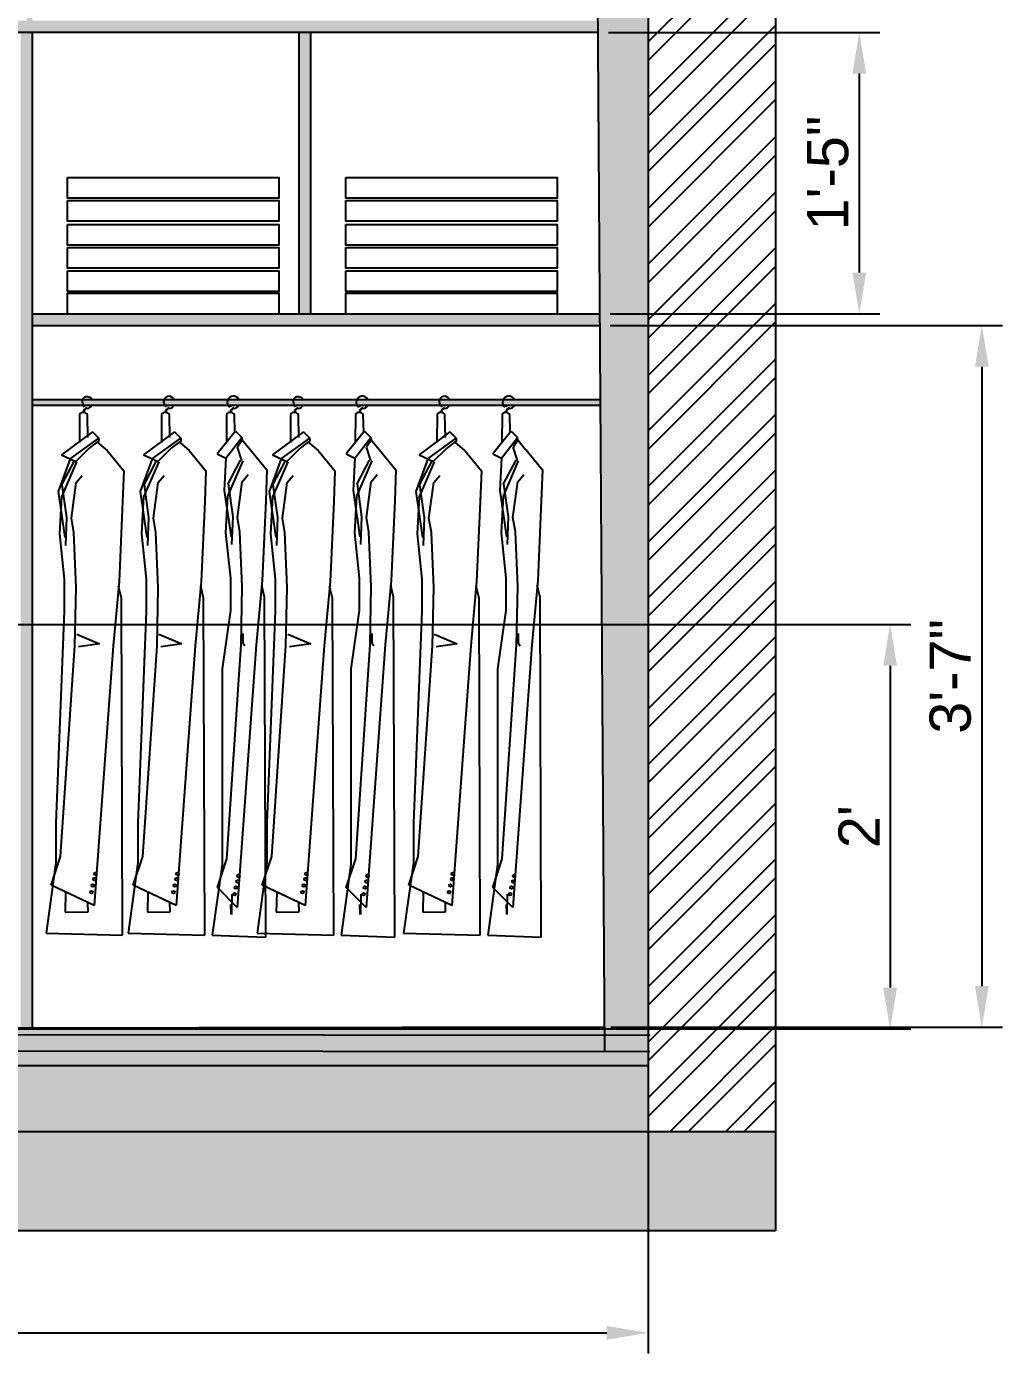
# Model space of a CAD drawing. Header units: feet. Extents: x 600 to 2744, y 411 to 1435.
# Drawn here: x 1095.7 to 1154.8, y 463.8 to 544.2 of the extents above; entities that cross this region are included whole.
import ezdxf

# ---------------------------------------------------------------- set-up
doc = ezdxf.new("R2010")
doc.units = ezdxf.units.FT
doc.styles.get("Standard").update_dxf_attribs({"font": 'arial.ttf'})
doc.dimstyles.new('ISO-25', dxfattribs={"dimtxt": 2.5, "dimasz": 2.5, "dimexe": 1.25, "dimexo": 0.625, "dimtad": 1, "dimdec": 0, "dimlunit": 4, "dimtxsty": 'Standard', "dimcen": 2.5, "dimadec": 0, "dimazin": 0, "dimtfac": 1, "dimtdec": 0, "dimtmove": 0, "dimatfit": 3, "dimfxl": 1, "dimarcsym": 0})

# ---------------------------------------------------------------- blocks, each defined once
blk = doc.blocks.new('*D92')
at = {"color": 0, "lineweight": -2, "transparency": 16777216}
for p, q in [((1045.987084160055, 480.5733380815329), (1045.987084160055, 463.7645689456185)), ((1133.375216626978, 480.5733380815328), (1133.375216626978, 463.7645689456185)), ((1048.487084160055, 465.0145689456185), (1130.875216626978, 465.0145689456185))]:
    blk.add_line(p, q, dxfattribs=at)
at = {"color": 0, "transparency": 16777216}
for points in [[(1048.487084160055, 465.4312356122852), (1048.487084160055, 464.5979022789518), (1045.987084160055, 465.0145689456185)], [(1130.875216626978, 465.4312356122852), (1130.875216626978, 464.5979022789518), (1133.375216626978, 465.0145689456185)]]:
    blk.add_solid(points, dxfattribs=at)
at = {"layer": 'Defpoints', "color": 0, "transparency": 16777216}
for p in [(1045.987084160055, 481.1983380815329), (1133.375216626978, 481.1983380815328), (1133.375216626978, 465.0145689456185)]:
    blk.add_point(p, dxfattribs=at)
at = {"color": 0, "transparency": 16777216, "insert": (1089.681150393516, 466.8895689456185), "char_height": 2.5, "attachment_point": 5}
blk.add_mtext("7'", dxfattribs=at)
blk = doc.blocks.new('*D93')
at = {"color": 0, "lineweight": -2, "transparency": 16777216}
for p, q in [((1063.665495180535, 507.937511051469), (1149.290506377236, 507.937511051469)), ((1148.040506377236, 505.437511051469), (1148.040506377236, 485.9304159995032)), ((1063.665495180535, 483.4304159995032), (1149.290506377236, 483.4304159995032))]:
    blk.add_line(p, q, dxfattribs=at)
at = {"color": 0, "transparency": 16777216}
for points in [[(1147.623839710569, 505.437511051469), (1148.457173043903, 505.437511051469), (1148.040506377236, 507.937511051469)], [(1147.623839710569, 485.9304159995032), (1148.457173043903, 485.9304159995032), (1148.040506377236, 483.4304159995032)]]:
    blk.add_solid(points, dxfattribs=at)
at = {"layer": 'Defpoints', "color": 0, "transparency": 16777216}
for p in [(1063.040495180535, 507.937511051469), (1063.040495180535, 483.4304159995032), (1148.040506377236, 483.4304159995032)]:
    blk.add_point(p, dxfattribs=at)
at = {"color": 0, "transparency": 16777216, "insert": (1146.160390415435, 495.6839635254857), "char_height": 2.5, "attachment_point": 5, "rotation": 90}
blk.add_mtext("2'", dxfattribs=at)
blk = doc.blocks.new('*D94')
at = {"color": 0, "lineweight": -2, "transparency": 16777216}
for p, q in [((1131.085239627077, 526.0514113519205), (1154.848014978766, 526.0514113519205)), ((1153.598014978766, 523.5514113519205), (1153.598014978767, 486.0258155117709)), ((1131.116857672719, 483.5258155117709), (1154.848014978767, 483.5258155117709))]:
    blk.add_line(p, q, dxfattribs=at)
at = {"color": 0, "transparency": 16777216}
for points in [[(1153.1813483121, 523.5514113519205), (1154.014681645433, 523.5514113519205), (1153.598014978766, 526.0514113519205)], [(1153.1813483121, 486.0258155117709), (1154.014681645433, 486.0258155117709), (1153.598014978767, 483.5258155117709)]]:
    blk.add_solid(points, dxfattribs=at)
at = {"layer": 'Defpoints', "color": 0, "transparency": 16777216}
for p in [(1130.460239627077, 526.0514113519205), (1130.491857672719, 483.5258155117709), (1153.598014978767, 483.5258155117709)]:
    blk.add_point(p, dxfattribs=at)
at = {"color": 0, "transparency": 16777216, "insert": (1151.695729849162, 504.7886134318452), "char_height": 2.5, "attachment_point": 5, "rotation": 90}
blk.add_mtext('3\'-7"', dxfattribs=at)
blk = doc.blocks.new('*D95')
at = {"color": 0, "lineweight": -2, "transparency": 16777216}
for p, q in [((1130.968988597833, 543.8100836664684), (1147.423254283422, 543.8100836664684)), ((1146.173254283422, 541.3100836664684), (1146.173254283422, 529.2617603829254)), ((1131.080589571909, 526.7617603829254), (1147.423254283422, 526.7617603829254))]:
    blk.add_line(p, q, dxfattribs=at)
at = {"color": 0, "transparency": 16777216}
for points in [[(1145.756587616756, 541.3100836664684), (1146.589920950089, 541.3100836664684), (1146.173254283422, 543.8100836664684)], [(1145.756587616756, 529.2617603829254), (1146.589920950089, 529.2617603829254), (1146.173254283422, 526.7617603829254)]]:
    blk.add_solid(points, dxfattribs=at)
at = {"layer": 'Defpoints', "color": 0, "transparency": 16777216}
for p in [(1130.343988597833, 543.8100836664684), (1130.455589571909, 526.7617603829254), (1146.173254283422, 526.7617603829254)]:
    blk.add_point(p, dxfattribs=at)
at = {"color": 0, "transparency": 16777216, "insert": (1144.271821814118, 535.2859220246964), "char_height": 2.5, "attachment_point": 5, "rotation": 90}
blk.add_mtext('1\'-5"', dxfattribs=at)

msp = doc.modelspace()

# ---------------------------------------------------------------- hatches: boundary and pattern name
h = msp.add_hatch()
h.set_pattern_fill('AR-CONC', color=256, scale=0.04)
h.set_pattern_definition([(49.99999999999999, (-680.6800883072337, 25.70310113751839), (7.28738675984016, -0.6375634215561234), [0.762, -8.382000000000001]), (355, (-680.6800883072337, 25.70310113751839), (-1.409736856998774, 7.642273809561406), [0.6096, -6.7056233668]), (100.4514447, (-680.0728080272338, 25.64997099751838), (5.877649883614131, 7.004710076487804), [0.6476003519999999, -7.123609783999998]), (46.18420000000001, (-680.6800883072337, 27.73510113751843), (10.8431616356852, -1.681693117309086), [1.143, -12.573]), (96.63555760999994, (-679.7764923072336, 27.5949611375184), (9.49616536206012, 9.897044983908861), [0.9714009256, -10.6854243264]), (351.1841511700001, (-680.6800883072337, 27.73510113751843), (9.496165362599081, 9.897044983421306), [0.9143986828, -10.0583892768]), (21, (-679.6640883072337, 27.22710113751839), (6.064575650765299, -4.090607927483505), [0.762, -8.382000000000001]), (326.0000000000001, (-679.6640883072337, 27.22710113751839), (2.472081133905883, 7.367518644892771), [0.6096, -6.7056]), (71.45144499999999, (-679.1587070032338, 26.88621714151839), (8.536656771148646, 3.27691075543621), [0.6476003520000001, -7.123597503999999]), (37.50000000000001, (-680.6800883072337, 25.70310113751839), (0.1235441300236727, 3.382201554926124), [0, -6.62432, 0, -6.807200000000001, 0, -6.731000000000001]), (7.499999999999999, (-680.6800883072337, 25.70310113751839), (2.67278650041223, 4.00722299272478), [0, -3.88112, 0, -6.47192, 0, -2.5654]), (327.5, (-682.9457683072337, 25.70310113751839), (5.423623806674856, -0.2291497597069377), [0, -2.54, 0, -7.9248, 0, -10.5156]), (317.5, (-683.9617683072338, 25.70310113751839), (5.925167255440722, 1.017059641333321), [0, -3.302, 0, -5.26288, 0, -7.4676])])
h.paths.add_polyline_path([(1141.101610386511, 603.1983380815328), (999.2737605768903, 603.1983380815328), (999.2737605768903, 597.1983380815328), (1141.101610386511, 597.1983380815328)])
h.paths.add_polyline_path([(1141.10161038651, 477.1983380815328), (999.2511720179377, 477.1983380815328), (999.2511720179377, 471.1983380815327), (1141.10161038651, 471.1983380815328)])
at = {"true_color": 0x000000}
h = msp.add_hatch(dxfattribs=at)
h.set_pattern_fill('ANSI32', color=18, scale=0.25)
h.set_pattern_definition([(45, (-680.6800883072337, 25.70310113751839), (-1.683798022700467, 1.683798022700467), []), (45, (-679.5575558072337, 25.70310113751839), (-1.683798022700467, 1.683798022700467), [])])
h.paths.add_polyline_path([(1003.138998442279, 597.1983380815328), (999.2737605768903, 597.1983380815328), (999.2737605768903, 580.1983380815328), (1003.147167958685, 580.1983380815328)])
h.paths.add_polyline_path([(1003.130926311648, 496.2103909599443), (999.2511720179377, 496.2103909599443), (999.2511720179377, 477.1983380815328), (1003.130926311647, 477.1983380815328)])
h.paths.add_polyline_path([(1141.101610386511, 597.1983380815328), (1133.375216626978, 597.1983380815328), (1133.375216626978, 477.1983380815328), (1141.10161038651, 477.1983380815328)])
at = {"true_color": 0x3e8e5f}
h = msp.add_hatch(color=117, dxfattribs=at)
h.dxf.hatch_style = 1
h.paths.add_polyline_path([(1133.375216626978, 564.2012741987193), (1130.21053936595, 564.1959778388721), (1130.741799119495, 483.0399834497863), (1133.375216626978, 483.0374193814981)])
h.paths.add_polyline_path([(1130.741799119495, 483.0399834497863), (1045.987084160055, 483.1225062082486), (1045.987084160055, 482.1225057342363), (1130.748345319755, 482.0399766019634)])
h.paths.add_polyline_path([(1133.375216626978, 482.0374189074858), (1045.987084160055, 482.1225057342363), (1045.987084160055, 481.1983380815329), (1133.375216626978, 481.1983380815328)])
h.paths.add_polyline_path([(1133.375216626978, 483.0374193814981), (1130.741799119495, 483.0399834497863), (1130.748345319755, 482.0399766019634), (1133.375216626978, 482.0374189074858)])
at = {"true_color": 0x884a2d}
h = msp.add_hatch(color=27, dxfattribs=at)
h.dxf.hatch_style = 1
h.paths.add_polyline_path([(1063.040495180534, 564.0835629871788), (1062.685320664515, 564.0829685720488), (1062.685320664515, 544.52043269799), (1063.040495180534, 544.52043269799)])
h.paths.add_polyline_path([(1130.33933854266, 544.5204326979901), (1045.987084160055, 544.52043269799), (1045.987084160055, 543.8100836664681), (1130.343988597832, 543.8100836664681)])
h.paths.add_polyline_path([(1096.071725137262, 564.1388435942092), (1095.716550621243, 564.1382491790794), (1095.716550621243, 544.5204326979901), (1096.071725137262, 544.5204326979901)])
h.paths.add_polyline_path([(1096.071725137262, 543.8100836664681), (1095.361376113493, 543.8100836664681), (1095.361376113493, 483.4859911923928), (1096.071725137262, 483.4867908354473)])
h.paths.add_polyline_path([(1130.738618787303, 483.5258155117706), (1045.987084160055, 483.430410332405), (1045.987084160055, 483.1225062082486), (1130.741799119495, 483.0399834497863)])
h = msp.add_hatch(color=27, dxfattribs=at)
h.dxf.hatch_style = 1
h.paths.add_polyline_path([(1045.987084160055, 511.489202738678), (1045.987084160055, 510.6012664496633), (1062.685320664515, 510.6012664496633), (1062.685320664515, 511.489202738678)])
h.paths.add_polyline_path([(1112.232165603742, 526.7617603829252), (1112.942514635781, 526.7617603829252), (1112.942514635781, 543.8100836664681), (1112.232165603742, 543.8100836664681)])
h = msp.add_hatch(color=27, dxfattribs=at)
h.dxf.hatch_style = 1
h.paths.add_polyline_path([(1130.455589571909, 526.7617603829252), (1096.071725137262, 526.7617603829252), (1096.071725137262, 526.0514113519201), (1130.460239627077, 526.0514113519203)])
at = {"true_color": 0x939598}
h = msp.add_hatch(color=252, dxfattribs=at)
h.dxf.hatch_style = 1
h.paths.add_polyline_path([(1065.171481280442, 507.9375110514687), (1065.171481280442, 504.3857658943756), (1094.295913561644, 504.3857658943756), (1094.295913561644, 507.9375110514687)])
edge = h.paths.add_edge_path(flags=16)
edge.add_arc((1079.378461904679, 506.1616384729223), 0.3551745156885318, 0, 360)
edge = h.paths.add_edge_path(flags=16)
edge.add_arc((1077.247414808563, 506.1616384729223), 0.3551745156885318, 0, 360)
edge = h.paths.add_edge_path(flags=16)
edge.add_arc((1081.509509000796, 506.1616384729223), 0.3551745156885318, 0, 360)
edge = h.paths.add_edge_path(flags=16)
edge.add_arc((1075.116367712447, 506.1616384729223), 0.3551745156885318, 0, 360)
edge = h.paths.add_edge_path(flags=16)
edge.add_arc((1083.640556096912, 506.1616384729223), 0.3551745156885318, 0, 360)
edge = h.paths.add_edge_path(flags=16)
edge.add_arc((1072.9853206246, 506.1616384729223), 0.3551745156885318, 0, 360)
edge = h.paths.add_edge_path(flags=16)
edge.add_arc((1085.77160318476, 506.1616384729223), 0.3551745156885318, 0, 360)
edge = h.paths.add_edge_path(flags=16)
edge.add_arc((1070.854273528483, 506.1616384729223), 0.3551745156885318, 0, 360)
edge = h.paths.add_edge_path(flags=16)
edge.add_arc((1087.902650280876, 506.1616384729223), 0.3551745156885318, 0, 360)
edge = h.paths.add_edge_path(flags=16)
edge.add_arc((1069.078400948386, 506.1616384729223), 0.3551745156885318, 0, 360)
edge = h.paths.add_edge_path(flags=16)
edge.add_arc((1090.033697376992, 506.1616384729223), 0.3551745156885318, 0, 360)
edge = h.paths.add_edge_path(flags=16)
edge.add_arc((1067.302528368289, 506.1616384729223), 0.3551745156885318, 0, 360)
edge = h.paths.add_edge_path(flags=16)
edge.add_arc((1092.164744473109, 506.1616384729223), 0.3551745156885318, 0, 360)
edge = h.paths.add_edge_path()
edge.add_arc((1099.369851632942, 521.4404327619454), 0.2874189436621772, 151.7286091040659, 229.6487523411405)
edge.add_line((1099.183756006036, 521.2213938000629), (1104.104997886267, 521.2213937999572))
edge.add_arc((1104.342294848944, 521.4404327619454), 0.3229363952308322, 155.0671800209335, 222.7088178720483, ccw=False)
edge.add_line((1104.049455257323, 521.5765683155097), (1099.116717754903, 521.5765683155855))
edge = h.paths.add_edge_path()
edge.add_arc((1099.369851632942, 521.4404327619454), 0.2874189436620779, 151.728609104066, 229.6487523411405, ccw=False)
edge.add_line((1099.116717754903, 521.5765683155855), (1096.071725137262, 521.5765683156322))
edge.add_line((1096.071725137262, 521.5765683156322), (1096.071725137262, 521.2213938001297))
edge.add_line((1096.071725137262, 521.2213938001297), (1099.183756006036, 521.2213938000629))
edge = h.paths.add_edge_path()
edge.add_arc((1108.247485064317, 521.3942599047374), 0.3768661359243218, 151.0694929645662, 207.302843444971, ccw=False)
edge.add_line((1107.917649153916, 521.5765683154502), (1104.049455257323, 521.5765683155097))
edge.add_arc((1104.342294848944, 521.4404327619454), 0.3229363952309396, 155.0671800209335, 222.7088178720484)
edge.add_line((1104.104997886267, 521.2213937999572), (1107.912603900027, 521.2213937998754))
edge = h.paths.add_edge_path()
edge.add_arc((1112.156134193101, 521.4404327619455), 0.2874189436620551, 151.7286091485375, 229.6487524257114, ccw=False)
edge.add_line((1111.903000314957, 521.5765683153891), (1107.917649153916, 521.5765683154502))
edge.add_arc((1108.247485064317, 521.3942599047374), 0.3768661359243582, 151.0694929645662, 207.302843444971)
edge.add_line((1107.912603900027, 521.2213937998754), (1111.97003856652, 521.2213937997883))
edge = h.paths.add_edge_path()
edge.add_arc((1112.156134193101, 521.4404327619455), 0.2874189436619913, 151.7286091485375, 229.6487524257114)
edge.add_line((1111.97003856652, 521.2213937997883), (1115.726443244271, 521.2213937997076))
edge.add_arc((1116.061324408475, 521.3942599047376), 0.3768661359246194, 151.0694929854552, 207.3028434736963, ccw=False)
edge.add_line((1115.731488498007, 521.5765683153303), (1111.903000314957, 521.5765683153891))
edge = h.paths.add_edge_path()
edge.add_arc((1124.94068730069, 521.3942599047379), 0.3768661359243018, 151.0694930091731, 207.3028435305765, ccw=False)
edge.add_line((1124.610851390148, 521.5765683151939), (1120.742657493578, 521.5765683152533))
edge.add_arc((1121.035497085318, 521.4404327619457), 0.3229363952312245, 155.0671800711606, 222.7088179636475)
edge.add_line((1120.79820012299, 521.2213937995779), (1124.605806136658, 521.2213937993755))
edge = h.paths.add_edge_path()
edge.add_line((1130.485668449771, 521.2213937991202), (1130.48330670369, 521.5765683151202))
edge.add_line((1130.48330670369, 521.5765683151202), (1124.610851390148, 521.5765683151939))
edge.add_arc((1124.94068730069, 521.3942599047376), 0.3768661359242091, 151.0694930091261, 207.3028435305457)
edge.add_line((1124.605806136658, 521.2213937993755), (1130.485668449771, 521.2213937991202))
h = msp.add_hatch(color=252, dxfattribs=at)
h.dxf.hatch_style = 1
h.paths.add_polyline_path([(1115.731488498015, 521.5765683153433, 0.2504097562515111), (1115.726443244271, 521.2213937997076), (1120.139052431928, 521.2213937996129), (1120.798200122986, 521.2213937995829, -0.3040216911065677), (1120.742657493585, 521.5765683152697)])
at = {"true_color": 0x636466}
h = msp.add_hatch(color=251, dxfattribs=at)
h.dxf.hatch_style = 1
h.paths.add_polyline_path([(1133.375216626978, 481.1983380815328), (1045.987084160055, 481.1983380815329), (1003.130926311647, 481.1983380815328), (1003.130926311647, 477.1983380815328), (1133.375216626978, 477.1983380815328)])

# ---------------------------------------------------------------- linework, layer by layer
at = {"color": 18, "true_color": 0x000000}
for p, q in [((1141.101610386511, 603.1983380815328), (1141.10161038651, 471.1983380815329)), ((1133.375216626978, 597.1983380815328), (1133.375216626978, 477.1983380815328)), ((1130.748411823168, 482.0298174461278), (1130.21053936595, 564.1959778388722)), ((1130.343988597832, 543.8100836664681), (1045.992118428141, 543.8100836664681)), ((1096.071725137262, 483.430415999503), (1096.071725137262, 543.8100836664681)), ((1112.232165603742, 526.7617603829252), (1112.232165603742, 543.8100836664681)), ((1112.942514635781, 526.7617603829252), (1112.942514635781, 543.8100836664681)), ((1096.071725137262, 526.7617603829252), (1130.455589571909, 526.7617603829252)), ((1096.071725137262, 526.0514113519201), (1130.460239627077, 526.0514113519203)), ((1096.071725137262, 521.5765683156322), (1130.489532645131, 521.5765683151263)), ((1096.071725137262, 521.2213938001297), (1120.139052431928, 521.2213937996129)), ((1120.139052431928, 521.2213937996129), (1130.491857672719, 521.2213937991422)), ((1098.926674025992, 520.6505286511343), (1098.916809113083, 518.9605661881984)), ((1099.436368610787, 519.2673378762398), (1099.403450852178, 520.6297963370943)), ((1103.899117250264, 520.6505286511343), (1103.889252329085, 518.9605661881984)), ((1104.408811826789, 519.2673378762398), (1104.375894076451, 520.6297963370943)), ((1107.832172933726, 520.6505286511343), (1107.822308012546, 518.9605661881984)), ((1108.333891412431, 519.5974666555513), (1108.308949759911, 520.6297963370943)), ((1111.712956594422, 520.6505286511343), (1111.703091673243, 518.9605661881984)), ((1112.222651170947, 519.2673378762398), (1112.189733420608, 520.6297963370943)), ((1115.646012277883, 520.6505286511343), (1115.636147356703, 518.9605661881984)), ((1116.147730764858, 519.5974666555513), (1116.122789104069, 520.6297963370943)), ((1120.592319486638, 520.6505286511343), (1120.582454565458, 518.9605661881984)), ((1121.102014063162, 519.2673378762398), (1121.069096312824, 520.6297963370943)), ((1124.525375170099, 520.6505286511343), (1124.51551024892, 518.9605661881984)), ((1125.027093657074, 519.5974666555513), (1125.002151996285, 520.6297963370943)), ((1099.705395061582, 519.6022671821719), (1097.837633817923, 518.2201882008741)), ((1099.705395061582, 519.6022671821719), (1100.090757391996, 519.2158522960557)), ((1104.677838277584, 519.6022671821719), (1102.810077033925, 518.2201882008741)), ((1104.677838277584, 519.6022671821719), (1105.063200608, 519.2158522960557)), ((1108.377378004678, 519.6516056788472), (1107.267238020413, 518.2695266970326)), ((1108.377378004678, 519.6516056788472), (1108.762740326825, 519.265190792214)), ((1112.491677621742, 519.6022671821719), (1110.623916378083, 518.2201882008741)), ((1112.491677621742, 519.6022671821719), (1112.877039960427, 519.2158522960557)), ((1116.191217348837, 519.6516056788472), (1115.081077372841, 518.2695266970326)), ((1116.191217348837, 519.6516056788472), (1116.576579679251, 519.265190792214)), ((1121.371040513958, 519.6022671821719), (1119.503279270298, 518.2201882008741)), ((1121.371040513958, 519.6022671821719), (1121.756402852642, 519.2158522960557)), ((1125.070580241052, 519.6516056788472), (1123.960440265056, 518.2695266970326)), ((1125.070580241052, 519.6516056788472), (1125.455942571468, 519.265190792214)), ((1098.365960453896, 517.9711772573622), (1100.090757391996, 519.2158522960557)), ((1098.697839851178, 517.8147558373738), (1099.516659634125, 518.6238251063133)), ((1100.124384074413, 519.0806210048614), (1099.516659634125, 518.6238251063133)), ((1100.00394671245, 518.99009429502), (1100.593330570158, 518.4803849697506)), ((1100.124384074413, 519.0806210048614), (1100.090757391996, 519.2158522960557)), ((1103.338403669899, 517.9711772573622), (1105.063200608, 519.2158522960557)), ((1103.67028307545, 517.8147558373738), (1104.489102850127, 518.6238251063133)), ((1105.096827290416, 519.0806210048614), (1104.489102850127, 518.6238251063133)), ((1104.976389928452, 518.99009429502), (1105.56577378616, 518.4803849697506)), ((1105.096827290416, 519.0806210048614), (1105.063200608, 519.2158522960557)), ((1107.795564664657, 518.0205157535207), (1108.762740326825, 519.265190792214)), ((1108.796367009241, 519.1299595010199), (1108.501535052078, 518.6731636029887)), ((1108.762165502057, 517.8640943340491), (1108.501535052078, 518.6731636029887)), ((1108.796367009241, 519.1299595010199), (1108.762740326825, 519.265190792214)), ((1108.790922047356, 519.1215233856454), (1109.265313513254, 518.5297234659089)), ((1111.152243014056, 517.9711772573622), (1112.877039960427, 519.2158522960557)), ((1111.484122419608, 517.8147558373738), (1112.302942194285, 518.6238251063133)), ((1112.910666634574, 519.0806210048614), (1112.302942194285, 518.6238251063133)), ((1112.790229272611, 518.99009429502), (1113.379613130318, 518.4803849697506)), ((1112.910666634574, 519.0806210048614), (1112.877039960427, 519.2158522960557)), ((1115.609404008814, 518.0205157535207), (1116.576579679251, 519.265190792214)), ((1116.610206353399, 519.1299595010199), (1116.315374396235, 518.6731636029887)), ((1116.576004846215, 517.8640943340491), (1116.315374396235, 518.6731636029887)), ((1116.610206353399, 519.1299595010199), (1116.576579679251, 519.265190792214)), ((1116.604761399783, 519.1215233856454), (1117.079152857412, 518.5297234659089)), ((1120.031605906272, 517.9711772573622), (1121.756402852642, 519.2158522960557)), ((1120.363485311824, 517.8147558373738), (1121.182305086501, 518.6238251063133)), ((1121.790029526789, 519.0806210048614), (1121.182305086501, 518.6238251063133)), ((1121.669592164826, 518.99009429502), (1122.258976022533, 518.4803849697506)), ((1121.790029526789, 519.0806210048614), (1121.756402852642, 519.2158522960557)), ((1124.48876690103, 518.0205157535207), (1125.455942571468, 519.265190792214)), ((1125.489569245615, 519.1299595010199), (1125.194737288451, 518.6731636029887)), ((1125.455367738431, 517.8640943340491), (1125.194737288451, 518.6731636029887)), ((1125.489569245615, 519.1299595010199), (1125.455942571468, 519.265190792214)), ((1125.484124291999, 519.1215233856454), (1125.958515749628, 518.5297234659089)), ((1098.365960453896, 517.9711772573622), (1097.63624411662, 515.9986677924411)), ((1098.752908751902, 517.7940608303796), (1097.832456334668, 515.6663772604708)), ((1097.837633817923, 518.2201882008741), (1098.751729480835, 517.7893565752887)), ((1097.862258887217, 516.4023807942898), (1098.622962150423, 517.8500472011025)), ((1100.599498158497, 518.4795632885458), (1101.611616747019, 517.2532975467178)), ((1103.338403669899, 517.9711772573622), (1102.608687332622, 515.9986677924411)), ((1103.725351976174, 517.7940608303796), (1102.80489955067, 515.6663772604708)), ((1102.810077033925, 518.2201882008741), (1103.724172696838, 517.7893565752887)), ((1102.834702103219, 516.4023807942898), (1103.595405366424, 517.8500472011025)), ((1105.571941382769, 518.4795632885458), (1106.584059971291, 517.2532975467178)), ((1107.267238020413, 518.2695266970326), (1107.795564664657, 518.0205157535207)), ((1107.795564664657, 518.0205157535207), (1107.700569759229, 516.0480062885996)), ((1108.81723440278, 517.8433993265381), (1107.896781977277, 515.7157157566293)), ((1107.926584529827, 516.4517192909651), (1108.687287793032, 517.8993856977778)), ((1109.271481101594, 518.5289017852211), (1110.283599690116, 517.3026360428763)), ((1111.152243014056, 517.9711772573622), (1110.42252667678, 515.9986677924411)), ((1111.539191320331, 517.7940608303796), (1110.618738894829, 515.6663772604708)), ((1110.623916378083, 518.2201882008741), (1111.538012049265, 517.7893565752887)), ((1110.648541447377, 516.4023807942898), (1111.409244718852, 517.8500472011025)), ((1113.385780726926, 518.4795632885458), (1114.397899315449, 517.2532975467178)), ((1115.081077372841, 518.2695266970326), (1115.609404008814, 518.0205157535207)), ((1115.609404008814, 518.0205157535207), (1115.514409103386, 516.0480062885996)), ((1116.631073746938, 517.8433993265381), (1115.710621321435, 515.7157157566293)), ((1115.740423873984, 516.4517192909651), (1116.501127137189, 517.8993856977778)), ((1117.085320445751, 518.5289017852211), (1118.097439034274, 517.3026360428763)), ((1120.031605906272, 517.9711772573622), (1119.301889568995, 515.9986677924411)), ((1120.418554212547, 517.7940608303796), (1119.498101787044, 515.6663772604708)), ((1119.503279270298, 518.2201882008741), (1120.417374941481, 517.7893565752887)), ((1119.527904339593, 516.4023807942898), (1120.288607611068, 517.8500472011025)), ((1122.265143619142, 518.4795632885458), (1123.277262207664, 517.2532975467178)), ((1123.960440265056, 518.2695266970326), (1124.48876690103, 518.0205157535207)), ((1124.48876690103, 518.0205157535207), (1124.393771995602, 516.0480062885996)), ((1125.510436639154, 517.8433993265381), (1124.589984213651, 515.7157157566293)), ((1124.619786766201, 516.4517192909651), (1125.380490029406, 517.8993856977778)), ((1125.964683337967, 518.5289017852211), (1126.97680192649, 517.3026360428763)), ((1101.611616747019, 517.2532975467178), (1101.53943335698, 515.3778435521054)), ((1106.584059971291, 517.2532975467178), (1106.511876572982, 515.3778435521054)), ((1108.786897852239, 516.581306808895), (1109.147849865332, 517.0141023350278)), ((1110.283599690116, 517.3026360428763), (1110.211416291807, 515.427182048264)), ((1114.397899315449, 517.2532975467178), (1114.32571591714, 515.3778435521054)), ((1116.600737196396, 516.581306808895), (1116.961689209489, 517.0141023350278)), ((1118.097439034274, 517.3026360428763), (1118.025255635965, 515.427182048264)), ((1123.277262207664, 517.2532975467178), (1123.205078809355, 515.3778435521054)), ((1125.480100088612, 516.581306808895), (1125.841052101705, 517.0141023350278)), ((1126.97680192649, 517.3026360428763), (1126.904618528181, 515.427182048264)), ((1097.862258887217, 516.4023807942898), (1098.143291535408, 514.4111704874116)), ((1098.433821101484, 514.367980609759), (1098.72257220136, 516.5319683122196)), ((1098.72257220136, 516.5319683122196), (1099.083524222723, 516.9647638383525)), ((1102.834702103219, 516.4023807942898), (1103.11573475968, 514.4111704874116)), ((1103.406264325756, 514.367980609759), (1103.695015425631, 516.5319683122196)), ((1103.695015425631, 516.5319683122196), (1104.055967438725, 516.9647638383525)), ((1107.926584529827, 516.4517192909651), (1108.207617186287, 514.4605089835699)), ((1108.498146752363, 514.4173191059173), (1108.786897852239, 516.581306808895)), ((1110.648541447377, 516.4023807942898), (1110.929574103838, 514.4111704874116)), ((1111.220103669914, 514.367980609759), (1111.508854769789, 516.5319683122196)), ((1111.508854769789, 516.5319683122196), (1111.869806782883, 516.9647638383525)), ((1115.740423873984, 516.4517192909651), (1116.021456530444, 514.4605089835699)), ((1116.311986096521, 514.4173191059173), (1116.600737196396, 516.581306808895)), ((1119.527904339593, 516.4023807942898), (1119.808936996054, 514.4111704874116)), ((1120.099466562129, 514.367980609759), (1120.388217662005, 516.5319683122196)), ((1120.388217662005, 516.5319683122196), (1120.749169675099, 516.9647638383525)), ((1124.619786766201, 516.4517192909651), (1124.90081942266, 514.4605089835699)), ((1125.191348988737, 514.4173191059173), (1125.480100088612, 516.581306808895)), ((1097.63624411662, 515.9986677924411), (1098.04188054163, 513.1952148275528)), ((1097.832456334668, 515.6663772604708), (1097.711917075297, 513.430248575779)), ((1101.53943335698, 515.3778435521054), (1101.322865647143, 510.5449316383034)), ((1102.608687332622, 515.9986677924411), (1103.014323765902, 513.1952148275528)), ((1102.80489955067, 515.6663772604708), (1102.684360291299, 513.430248575779)), ((1106.511876572982, 515.3778435521054), (1106.295308871416, 510.5449316383034)), ((1107.700569759229, 516.0480062885996), (1108.106206192509, 513.2445533242281)), ((1107.896781977277, 515.7157157566293), (1107.776242717906, 513.4795870724544)), ((1110.211416291807, 515.427182048264), (1109.994848590241, 510.5942701349787)), ((1110.42252667678, 515.9986677924411), (1110.82816311006, 513.1952148275528)), ((1110.618738894829, 515.6663772604708), (1110.498199635457, 513.430248575779)), ((1114.32571591714, 515.3778435521054), (1114.109148215573, 510.5449316383034)), ((1115.514409103386, 516.0480062885996), (1115.920045536667, 513.2445533242281)), ((1115.710621321435, 515.7157157566293), (1115.590082062064, 513.4795870724544)), ((1118.025255635965, 515.427182048264), (1117.808687934398, 510.5942701349787)), ((1119.301889568995, 515.9986677924411), (1119.707526002276, 513.1952148275528)), ((1119.498101787044, 515.6663772604708), (1119.377562527673, 513.430248575779)), ((1123.205078809355, 515.3778435521054), (1122.988511107789, 510.5449316383034)), ((1124.393771995602, 516.0480062885996), (1124.799408428883, 513.2445533242281)), ((1124.589984213651, 515.7157157566293), (1124.46944495428, 513.4795870724544)), ((1126.904618528181, 515.427182048264), (1126.688050826614, 510.5942701349787)), ((1098.143291535408, 514.4111704874116), (1098.075685044204, 512.7223439062408)), ((1098.578187889833, 513.502379484663), (1098.433821101484, 514.367980609759)), ((1103.11573475968, 514.4111704874116), (1103.048128268476, 512.7223439062408)), ((1103.550631114105, 513.502379484663), (1103.406264325756, 514.367980609759)), ((1108.207617186287, 514.4605089835699), (1108.140010695083, 512.7716824023993)), ((1108.642513540711, 513.5517179808215), (1108.498146752363, 514.4173191059173)), ((1110.929574103838, 514.4111704874116), (1110.861967612634, 512.7223439062408)), ((1111.364470458262, 513.502379484663), (1111.220103669914, 514.367980609759)), ((1116.021456530444, 514.4605089835699), (1115.95385003924, 512.7716824023993)), ((1116.456352884869, 513.5517179808215), (1116.311986096521, 514.4173191059173)), ((1119.808936996054, 514.4111704874116), (1119.741330504849, 512.7223439062408)), ((1120.243833350478, 513.502379484663), (1120.099466562129, 514.367980609759)), ((1124.90081942266, 514.4605089835699), (1124.833212931457, 512.7716824023993)), ((1125.335715777085, 513.5517179808215), (1125.191348988737, 514.4173191059173)), ((1097.711917075297, 513.430248575779), (1098.000668166903, 510.6891934565878)), ((1098.72257220136, 510.1842670215711), (1098.578187889833, 513.502379484663)), ((1102.684360291299, 513.430248575779), (1102.973111391175, 510.6891934565878)), ((1103.695015425631, 510.1842670215711), (1103.550631114105, 513.502379484663)), ((1107.776242717906, 513.4795870724544), (1108.064993817782, 510.7385319527463)), ((1108.786897852239, 510.2336055177296), (1108.642513540711, 513.5517179808215)), ((1110.498199635457, 513.430248575779), (1110.786950735332, 510.6891934565878)), ((1111.508854769789, 510.1842670215711), (1111.364470458262, 513.502379484663)), ((1115.590082062064, 513.4795870724544), (1115.87883316194, 510.7385319527463)), ((1116.600737196396, 510.2336055177296), (1116.456352884869, 513.5517179808215)), ((1119.377562527673, 513.430248575779), (1119.666313627548, 510.6891934565878)), ((1120.388217662005, 510.1842670215711), (1120.243833350478, 513.502379484663)), ((1124.46944495428, 513.4795870724544), (1124.758196054155, 510.7385319527463)), ((1125.480100088612, 510.2336055177296), (1125.335715777085, 513.5517179808215)), ((1098.000668166903, 510.6891934565878), (1098.000668166903, 508.7415984802616)), ((1101.322865647143, 510.5449316383034), (1100.96191363405, 506.6497416861677)), ((1102.973111391175, 510.6891934565878), (1102.973111391175, 508.7415984802616)), ((1106.295308871416, 510.5449316383034), (1105.934356850053, 506.6497416861677)), ((1108.064993817782, 510.7385319527463), (1108.064993817782, 508.7909369764201)), ((1109.994848590241, 510.5942701349787), (1109.633896568878, 506.6990801823262)), ((1110.786950735332, 510.6891934565878), (1110.786950735332, 508.7415984802616)), ((1114.109148215573, 510.5449316383034), (1113.74819619421, 506.6497416861677)), ((1115.87883316194, 510.7385319527463), (1115.87883316194, 508.7909369764201)), ((1117.808687934398, 510.5942701349787), (1117.447735921305, 506.6990801823262)), ((1119.666313627548, 510.6891934565878), (1119.666313627548, 508.7415984802616)), ((1122.988511107789, 510.5449316383034), (1122.627559086426, 506.6497416861677)), ((1124.758196054155, 510.7385319527463), (1124.758196054155, 508.7909369764201)), ((1126.688050826614, 510.5942701349787), (1126.327098813521, 506.6990801823262)), ((1098.65038881132, 506.6497416861677), (1098.72257220136, 510.1842670215711)), ((1101.467249958671, 509.5350686959567), (1101.295450464383, 510.2490824622654)), ((1103.622832027322, 506.6497416861677), (1103.695015425631, 510.1842670215711)), ((1106.439693174673, 509.5350686959567), (1106.267893680385, 510.2490824622654)), ((1108.714714453929, 506.6990801823262), (1108.786897852239, 510.2336055177296)), ((1110.139232901768, 509.5844071921152), (1109.96743339921, 510.2984209589405)), ((1111.43667137148, 506.6497416861677), (1111.508854769789, 510.1842670215711)), ((1114.2535325271, 509.5350686959567), (1114.081733024543, 510.2490824622654)), ((1116.528553798087, 506.6990801823262), (1116.600737196396, 510.2336055177296)), ((1117.953072245926, 509.5844071921152), (1117.781272751638, 510.2984209589405)), ((1120.316034263696, 506.6497416861677), (1120.388217662005, 510.1842670215711)), ((1123.132895419317, 509.5350686959567), (1122.961095916759, 510.2490824622654)), ((1125.407916690303, 506.6990801823262), (1125.480100088612, 510.2336055177296)), ((1126.832435138141, 509.5844071921152), (1126.660635643854, 510.2984209589405)), ((1101.539450871889, 489.1132047955235), (1101.467249958671, 509.5350686959567)), ((1106.511894096161, 489.1132047955235), (1106.439693174673, 509.5350686959567)), ((1110.211433814986, 488.9817010427388), (1110.139232901768, 509.5844071921152)), ((1114.325733440319, 489.1132047955235), (1114.2535325271, 509.5350686959567)), ((1118.025273159144, 488.9817010427388), (1117.953072245926, 509.5844071921152)), ((1123.205096332534, 489.1132047955235), (1123.132895419317, 509.5350686959567)), ((1126.90463605136, 488.9817010427388), (1126.832435138141, 509.5844071921152)), ((1098.000668166903, 508.7415984802616), (1097.495349365461, 495.8937016123049)), ((1102.973111391175, 508.7415984802616), (1102.467792581463, 495.8937016123049)), ((1108.064993817782, 508.7909369764201), (1107.55967500807, 505.2564217138466)), ((1110.786950735332, 508.7415984802616), (1110.281631933891, 495.8937016123049)), ((1115.87883316194, 508.7909369764201), (1115.373514352228, 505.2564217138466)), ((1119.666313627548, 508.7415984802616), (1119.160994826106, 495.8937016123049)), ((1124.758196054155, 508.7909369764201), (1124.252877244444, 505.2564217138466)), ((1098.755738517866, 507.346738571773), (1100.147084083174, 506.7674643100719)), ((1103.728181733868, 507.346738571773), (1105.119527299177, 506.7674643100719)), ((1108.820064160475, 507.3960770684483), (1108.819067018002, 506.8168028062304)), ((1111.542021078025, 507.346738571773), (1112.933366643334, 506.7674643100719)), ((1116.633903504632, 507.3960770684483), (1116.63290637043, 506.8168028062304)), ((1120.421383970241, 507.346738571773), (1121.81272953555, 506.7674643100719)), ((1125.513266396849, 507.3960770684483), (1125.512269262645, 506.8168028062304)), ((1097.784100465337, 493.8739757270949), (1098.65038881132, 506.6497416861677)), ((1100.147084083174, 506.7674643100719), (1098.871683561961, 506.5820966619566)), ((1100.96191363405, 506.6497416861677), (1099.812874351199, 490.9101417622722)), ((1102.756543689608, 493.8739757270949), (1103.622832027322, 506.6497416861677)), ((1105.119527299177, 506.7674643100719), (1103.844126777963, 506.5820966619566)), ((1105.934356850053, 506.6497416861677), (1104.78531757547, 490.9101417622722)), ((1107.848426107945, 493.742471974827), (1108.714714453929, 506.6990801823262)), ((1109.633896568878, 506.6990801823262), (1108.484857294295, 490.7786380100043)), ((1108.819067018002, 506.8168028062304), (1108.936009204571, 506.6314351586319)), ((1110.570383033766, 493.8739757270949), (1111.43667137148, 506.6497416861677)), ((1112.933366643334, 506.7674643100719), (1111.657966122122, 506.5820966619566)), ((1113.74819619421, 506.6497416861677), (1112.599156919628, 490.9101417622722)), ((1115.662265460373, 493.742471974827), (1116.528553798087, 506.6990801823262)), ((1117.447735921305, 506.6990801823262), (1116.298696638453, 490.7786380100043)), ((1116.63290637043, 506.8168028062304), (1116.749848548729, 506.6314351586319)), ((1119.449745925982, 493.8739757270949), (1120.316034263696, 506.6497416861677)), ((1121.81272953555, 506.7674643100719), (1120.537329014338, 506.5820966619566)), ((1122.627559086426, 506.6497416861677), (1121.478519811844, 490.9101417622722)), ((1124.541628352589, 493.742471974827), (1125.407916690303, 506.6990801823262)), ((1126.327098813521, 506.6990801823262), (1125.178059530669, 490.7786380100043)), ((1125.512269262645, 506.8168028062304), (1125.629211440945, 506.6314351586319)), ((1107.55967500807, 505.2564217138466), (1107.55967500807, 493.3818073575777)), ((1115.373514352228, 505.2564217138466), (1115.373514352228, 493.3818073575777)), ((1124.252877244444, 505.2564217138466), (1124.252877244444, 493.3818073575777)), ((1097.495349365461, 495.8937016123049), (1097.495349365461, 493.5133111103627)), ((1102.467792581463, 495.8937016123049), (1102.467792581463, 493.5133111103627)), ((1110.281631933891, 495.8937016123049), (1110.281631933891, 493.5133111103627)), ((1119.160994826106, 495.8937016123049), (1119.160994826106, 493.5133111103627)), ((1097.214044367874, 492.136397431787), (1097.784100465337, 493.8739757270949)), ((1102.186487583877, 492.136397431787), (1102.756543689608, 493.8739757270949)), ((1107.278370010483, 492.0048936790023), (1107.848426107945, 493.742471974827)), ((1110.000326928034, 492.136397431787), (1110.570383033766, 493.8739757270949)), ((1115.092209354641, 492.0048936790023), (1115.662265460373, 493.742471974827)), ((1118.87968982025, 492.136397431787), (1119.449745925982, 493.8739757270949)), ((1123.971572246857, 492.0048936790023), (1124.541628352589, 493.742471974827)), ((1097.495349365461, 493.5133111103627), (1096.900186761977, 489.2347727245145)), ((1102.467792581463, 493.5133111103627), (1101.872629977979, 489.2347727245145)), ((1107.55967500807, 493.3818073575777), (1106.964512404587, 489.1032689722466)), ((1110.281631933891, 493.5133111103627), (1109.686469322138, 489.2347727245145)), ((1115.373514352228, 493.3818073575777), (1114.778351748744, 489.1032689722466)), ((1119.160994826106, 493.5133111103627), (1118.565832214354, 489.2347727245145)), ((1124.252877244444, 493.3818073575777), (1123.657714640961, 489.1032689722466)), ((1099.812874351199, 490.9101417622722), (1097.214044367874, 492.136397431787)), ((1104.78531757547, 490.9101417622722), (1102.186487583877, 492.136397431787)), ((1112.599156919628, 490.9101417622722), (1110.000326928034, 492.136397431787)), ((1121.478519811844, 490.9101417622722), (1118.87968982025, 492.136397431787)), ((1098.085806610902, 491.7250571758969), (1098.065381282756, 490.500554919461)), ((1103.058249826904, 491.7250571758969), (1103.037824498758, 490.500554919461)), ((1108.484857294295, 490.7786380100043), (1107.278370010483, 492.0048936790023)), ((1108.150132253512, 491.593553423629), (1108.129706925365, 490.3690511666763)), ((1110.872089171062, 491.7250571758969), (1110.851663851185, 490.500554919461)), ((1116.298696638453, 490.7786380100043), (1115.092209354641, 492.0048936790023)), ((1115.963971597669, 491.593553423629), (1115.943546269523, 490.3690511666763)), ((1119.751452063278, 491.7250571758969), (1119.731026743402, 490.500554919461)), ((1125.178059530669, 490.7786380100043), (1123.971572246857, 492.0048936790023)), ((1124.843334489885, 491.593553423629), (1124.822909161739, 490.3690511666763)), ((1098.065381282756, 490.500554919461), (1099.444043548094, 490.5247222303382)), ((1099.444043548094, 490.5247222303382), (1099.426830965362, 491.0922959992739)), ((1103.037824498758, 490.500554919461), (1104.416486772365, 490.5247222303382)), ((1104.416486772365, 490.5247222303382), (1104.399274189634, 491.0922959992739)), ((1108.116026491191, 490.3932184780703), (1108.098813908459, 490.960792247006)), ((1110.851663851185, 490.500554919461), (1112.230326116523, 490.5247222303382)), ((1112.230326116523, 490.5247222303382), (1112.213113533792, 491.0922959992739)), ((1115.929865835348, 490.3932184780703), (1115.912653252617, 490.960792247006)), ((1119.731026743402, 490.500554919461), (1121.109689008739, 490.5247222303382)), ((1121.109689008739, 490.5247222303382), (1121.092476426008, 491.0922959992739)), ((1124.809228727564, 490.3932184780703), (1124.792016144833, 490.960792247006)), ((1108.129706925365, 490.3690511666763), (1108.116026491191, 490.3932184780703)), ((1115.943546269523, 490.3690511666763), (1115.929865835348, 490.3932184780703)), ((1124.822909161739, 490.3690511666763), (1124.809228727564, 490.3932184780703)), ((1096.900186761977, 489.2347727245145), (1101.539450871889, 489.1132047955235)), ((1101.872629977979, 489.2347727245145), (1106.511894096161, 489.1132047955235)), ((1106.964512404587, 489.1032689722466), (1110.211433814986, 488.9817010427388)), ((1109.686469322138, 489.2347727245145), (1114.325733440319, 489.1132047955235)), ((1114.778351748744, 489.1032689722466), (1118.025273159144, 488.9817010427388)), ((1118.565832214354, 489.2347727245145), (1123.205096332534, 489.1132047955235)), ((1123.657714640961, 489.1032689722466), (1126.90463605136, 488.9817010427388)), ((1130.738618787303, 483.5258155117706), (1045.992118428141, 483.430415999503)), ((1133.492524059637, 483.0373051632752), (1045.987084160055, 483.1225062082486)), ((1133.491550394404, 482.0373056372873), (1045.987084160055, 482.1225057342363)), ((1133.375216626978, 481.1983380815328), (1045.987084160055, 481.1983380815329)), ((1141.10161038651, 477.1983380815328), (999.2511720179377, 477.1983380815328)), ((1141.10161038651, 471.1983380815328), (999.2511720179382, 471.1983380815327))]:
    msp.add_line(p, q, dxfattribs=at)
for points in [[(1098.192041043642, 535.0104108089973), (1110.999785991545, 535.0104108089973), (1110.999785991545, 533.7618537447921), (1098.192041043642, 533.7618537453092)], [(1115.062830533891, 535.0104108089973), (1127.870575490062, 535.0104108089973), (1127.870575490062, 533.7618537447921), (1115.062830533891, 533.7618537453092)], [(1098.192041043642, 533.6253650409591), (1110.999785991545, 533.6253650409591), (1110.999785991545, 532.3768079767541), (1098.192041043642, 532.3768079772709)], [(1115.062830533891, 533.6253650409591), (1127.870575490062, 533.6253650409591), (1127.870575490062, 532.3768079767541), (1115.062830533891, 532.3768079772709)], [(1098.192041043642, 532.1654533035568), (1110.999785991545, 532.1654533035568), (1110.999785991545, 530.9168962393518), (1098.192041043642, 530.9168962393518)], [(1115.062830533891, 532.1654533035568), (1127.870575490062, 532.1654533035568), (1127.870575490062, 530.9168962393518), (1115.062830533891, 530.9168962393518)], [(1098.192041043642, 530.7804075355183), (1110.999785991545, 530.7804075355183), (1110.999785991545, 529.5318504713133), (1098.192041043642, 529.5318504713133)], [(1115.062830533891, 530.7804075355183), (1127.870575490062, 530.7804075355183), (1127.870575490062, 529.5318504713133), (1115.062830533891, 529.5318504713133)], [(1098.192041043642, 529.3579280586956), (1110.999785991545, 529.3579280586956), (1110.999785991545, 528.1093709944906), (1098.192041043642, 528.1093709950075)], [(1115.062830533891, 529.3579280586956), (1127.870575490062, 529.3579280586956), (1127.870575490062, 528.1093709944906), (1115.062830533891, 528.1093709950075)]]:
    msp.add_lwpolyline(points, close=True, dxfattribs=at)
for points in [[(1098.192041043642, 526.7617603829252), (1098.192041043642, 528.0103174471302), (1110.999785991545, 528.0103174471302), (1110.999785991545, 526.7617603829252)], [(1115.062830533891, 526.7617603829252), (1115.062830533891, 528.0103174471302), (1127.870575490062, 528.0103174471302), (1127.870575490062, 526.7617603829252)]]:
    msp.add_lwpolyline(points, dxfattribs=at)
for centre, radius in [((1099.194904987318, 521.1816468885767), 0.03404885186038763), ((1104.16734820332, 521.1816468885767), 0.03404885186038763), ((1108.100403886781, 521.1816468880598), 0.03404885186038763), ((1111.981187547478, 521.1816468885767), 0.03404885186038763), ((1115.91424323094, 521.1816468880598), 0.03404885186038763), ((1120.860550439694, 521.1816468885767), 0.03404885186038763), ((1124.793606123155, 521.1816468880598), 0.03404885186038763), ((1099.885682720832, 492.8294504330541), 0.08106765369385167), ((1104.858125945104, 492.8294504330541), 0.08106765369385167), ((1112.671965289262, 492.8294504330541), 0.08106765369385167), ((1121.551328181478, 492.8294504330541), 0.08106765369385167), ((1099.729267957316, 492.1220303576605), 0.08106765369385167), ((1099.828055171379, 492.5004180080874), 0.08106765369385167), ((1104.701711173318, 492.1220303576605), 0.08106765369385167), ((1104.80049838738, 492.5004180080874), 0.08106765369385167), ((1108.401250900413, 491.9905266048758), 0.08106765369385167), ((1108.500038106206, 492.3689142558195), 0.08106765369385167), ((1108.55766566393, 492.6979466807862), 0.08106765369385167), ((1112.515550525746, 492.1220303576605), 0.08106765369385167), ((1112.614337731538, 492.5004180080874), 0.08106765369385167), ((1116.21509024457, 491.9905266048758), 0.08106765369385167), ((1116.313877458633, 492.3689142558195), 0.08106765369385167), ((1116.371505008087, 492.6979466807862), 0.08106765369385167), ((1121.394913417961, 492.1220303576605), 0.08106765369385167), ((1121.493700623754, 492.5004180080874), 0.08106765369385167), ((1125.094453136786, 491.9905266048758), 0.08106765369385167), ((1125.193240350849, 492.3689142558195), 0.08106765369385167), ((1125.250867900303, 492.6979466807862), 0.08106765369385167), ((1099.655177550904, 491.7189643701421), 0.08106765369385167), ((1104.627620766906, 491.7189643701421), 0.08106765369385167), ((1108.327160485732, 491.5874606178744), 0.08106765369385167), ((1112.441460111064, 491.7189643701421), 0.08106765369385167), ((1116.140999829888, 491.5874606178744), 0.08106765369385167), ((1121.320823003279, 491.7189643701421), 0.08106765369385167), ((1125.020362722105, 491.5874606178744), 0.08106765369385167)]:
    msp.add_circle(centre, radius, dxfattribs=at)
for centre, radius, start, end in [((1099.369851632942, 521.4404327619455), 0.2874189436620962, 58.88888545312889, 230.4093775415942), ((1099.430388038346, 520.7765012681431), 0.2827030957059445, 98.14379411820774, 177.8717308809052), ((1099.430388038346, 520.7765012681431), 0.2471856441370808, 98.14379411820774, 177.7449030037619), ((1099.341986164854, 521.3942599052544), 0.376866135924401, 278.1437941182077, 332.6971560668753), ((1099.341986164854, 521.3942599052544), 0.376866135924401, 28.93050720718007, 58.88888545312889), ((1104.342294848944, 521.4404327619455), 0.32293639523096, 58.88888545312889, 230.4093775415942), ((1104.402831254349, 520.7765012681431), 0.2827030957059445, 98.14379411820774, 177.8717308809052), ((1104.402831254349, 520.7765012681431), 0.2471856441370808, 98.14379411820774, 177.7449030037619), ((1104.314429380855, 521.3942599052544), 0.376866135924401, 278.1437941182077, 332.6971560668753), ((1104.314429380855, 521.3942599052544), 0.376866135924401, 28.93050720718007, 58.88888545312889), ((1108.247485064317, 521.3942599047376), 0.376866135924401, 28.93050720718007, 230.3290336423156), ((1108.33588693781, 520.7765012681431), 0.2827030957059445, 98.14379411820774, 177.8717308809052), ((1108.33588693781, 520.7765012681431), 0.2471856441370808, 98.14379411820774, 177.7449030037619), ((1108.247485064317, 521.3942599047376), 0.376866135924401, 278.1437941182077, 332.6971560668753), ((1112.156134193102, 521.4404327619455), 0.2874189436620962, 58.88888545312889, 230.4093775415942), ((1112.216670606776, 520.7765012681431), 0.2827030957059445, 98.14379411820774, 177.8717308809052), ((1112.216670606776, 520.7765012681431), 0.2471856441370808, 98.14379411820774, 177.7449030037619), ((1112.128268725013, 521.3942599052544), 0.376866135924401, 278.1437941182077, 332.6971560668753), ((1112.128268725013, 521.3942599052544), 0.376866135924401, 28.93050720718007, 58.88888545312889), ((1116.061324408475, 521.3942599047376), 0.376866135924401, 28.93050720718007, 230.3290336423156), ((1116.149726290236, 520.7765012681431), 0.2827030957059445, 98.14379411820774, 177.8717308809052), ((1116.149726290236, 520.7765012681431), 0.2471856441370808, 98.14379411820774, 177.7449030037619), ((1116.061324408475, 521.3942599047376), 0.376866135924401, 278.1437941182077, 332.6971560668753), ((1121.035497085318, 521.4404327619455), 0.32293639523096, 58.88888545312889, 230.4093775415942), ((1121.096033498992, 520.7765012681431), 0.2827030957059445, 98.14379411820774, 177.8717308809052), ((1121.096033498992, 520.7765012681431), 0.2471856441370808, 98.14379411820774, 177.7449030037619), ((1121.007631617229, 521.3942599052544), 0.376866135924401, 278.1437941182077, 332.6971560668753), ((1121.007631617229, 521.3942599052544), 0.376866135924401, 28.93050720718007, 58.88888545312889), ((1124.94068730069, 521.3942599047376), 0.376866135924401, 28.93050720718007, 230.3290336423156), ((1125.029089182452, 520.7765012681431), 0.2827030957059445, 98.14379411820774, 177.8717308809052), ((1125.029089182452, 520.7765012681431), 0.2471856441370808, 98.14379411820774, 177.7449030037619), ((1124.94068730069, 521.3942599047376), 0.376866135924401, 278.1437941182077, 332.6971560668753), ((1099.15984159444, 520.5200996903569), 0.2671681632632158, 24.24191906682284, 150.7782824031625), ((1104.132284810442, 520.5200996903569), 0.2671681632632158, 24.24191906682284, 150.7782824031625), ((1108.065340493903, 520.5200996898401), 0.2671681632632158, 24.24191906682284, 150.7782824031625), ((1111.9461241546, 520.5200996903569), 0.2671681632632158, 24.24191906682284, 150.7782824031625), ((1115.879179838061, 520.5200996898401), 0.2671681632632158, 24.24191906682284, 150.7782824031625), ((1120.825487046816, 520.5200996903569), 0.2671681632632158, 24.24191906682284, 150.7782824031625), ((1124.758542730277, 520.5200996898401), 0.2671681632632158, 24.24191906682284, 150.7782824031625)]:
    msp.add_arc(centre, radius, start, end, dxfattribs=at)

# ---------------------------------------------------------------- dimensions: what is measured, and where the dimension line sits
at = {"color": 242, "true_color": 0xcd2027}
for base, p1, p2, picture, middle in [((1146.173254283422, 526.7617603829254), (1130.343988597832, 543.8100836664681), (1130.455589571909, 526.7617603829252), '*D95', (1144.271821814118, 535.2859220246964)), ((1153.598014978767, 483.5258155117709), (1130.460239627077, 526.0514113519203), (1130.491857672719, 483.5258155117706), '*D94', (1151.695729849162, 504.7886134318452))]:
    dim = msp.add_linear_dim(base=base, p1=p1, p2=p2, angle=90, dimstyle='ISO-25', dxfattribs=at)
    dim.commit()
    dim.dimension.update_dxf_attribs({"geometry": picture, "text_midpoint": middle})
dim = msp.add_linear_dim(base=(1148.040506377236, 483.4304159995032), p1=(1063.040495180534, 507.9375110514687), p2=(1063.040495180534, 483.430415999503), angle=90, text="2'", dimstyle='ISO-25', dxfattribs=at)
dim.commit()
dim.dimension.update_dxf_attribs({"geometry": '*D93', "text_midpoint": (1146.160390415435, 495.6839635254857)})
dim = msp.add_linear_dim(base=(1133.375216626978, 465.0145689456185), p1=(1045.987084160055, 481.1983380815329), p2=(1133.375216626978, 481.1983380815328), text="7'", dimstyle='ISO-25', dxfattribs=at)
dim.commit()
dim.dimension.update_dxf_attribs({"geometry": '*D92', "text_midpoint": (1089.681150393516, 466.8895689456185)})

doc.saveas('drawing.dxf')
